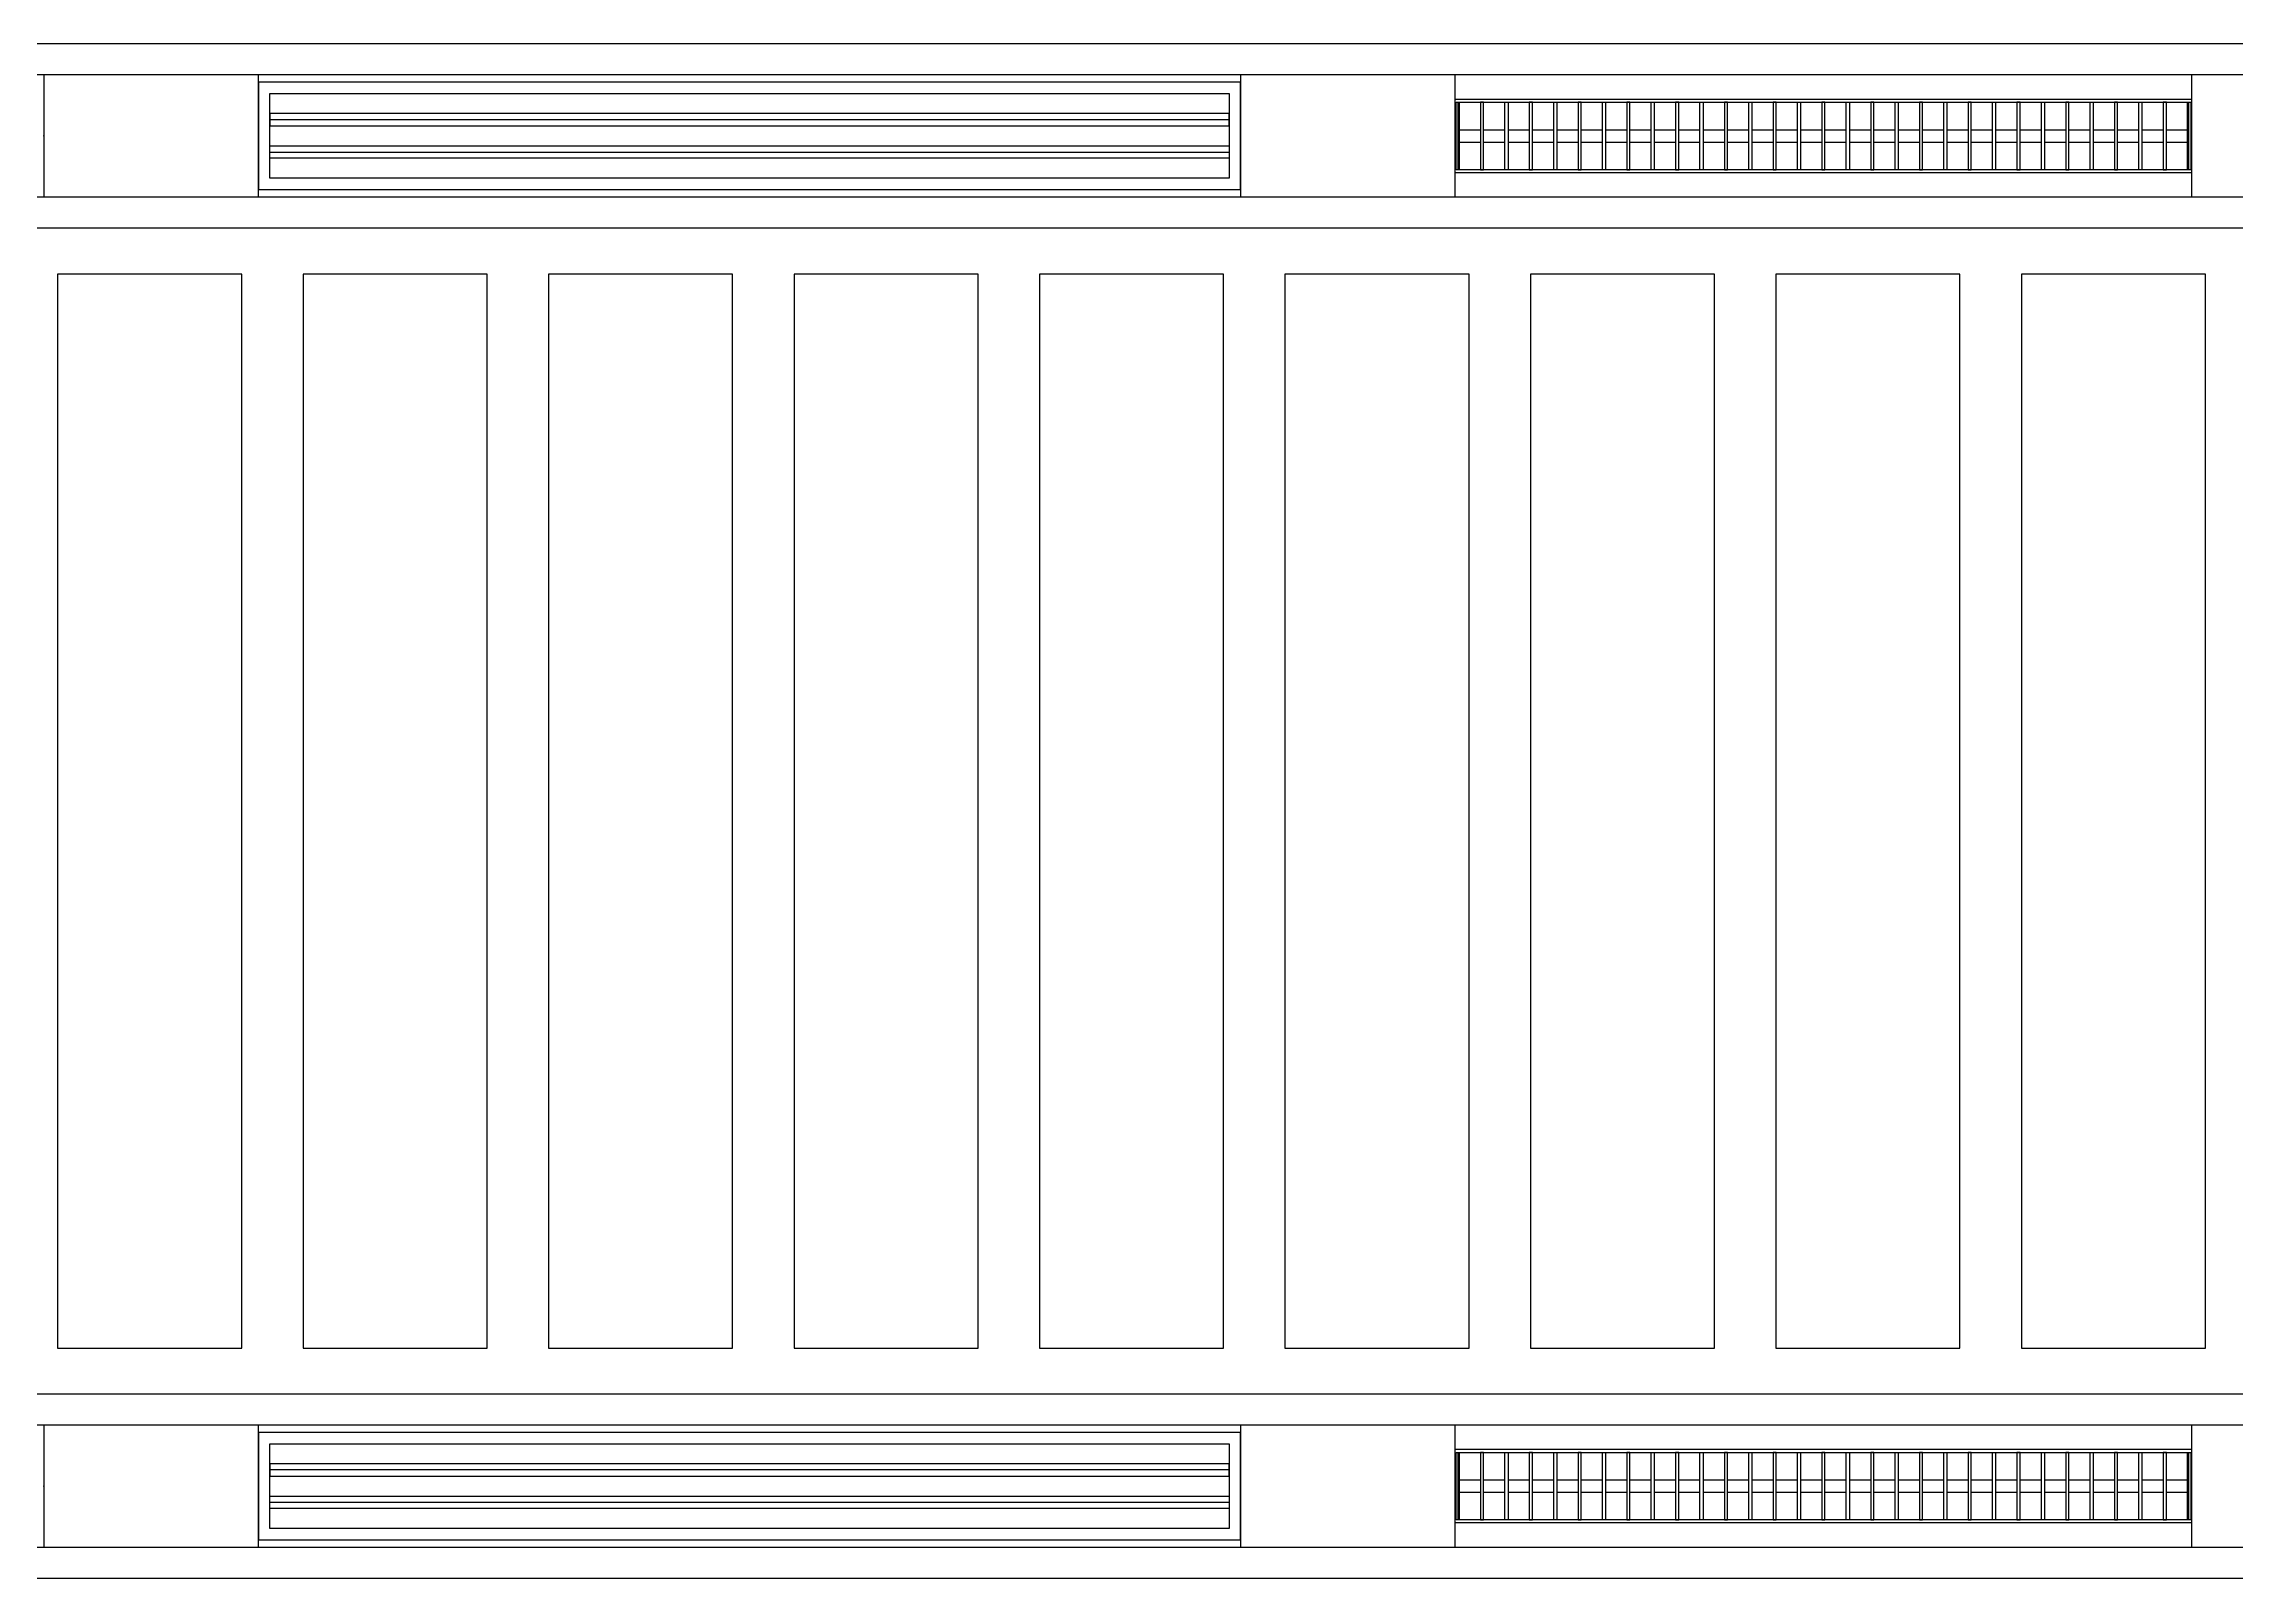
# Model space of a CAD drawing. Header units: millimetres. Extents: x -678720 to -601931, y -306 to 39239.
# Drawn here: x -651146 to -647574, y 5319 to 7819 of the extents above; entities that cross this region are included whole.
import ezdxf
from ezdxf.enums import TextEntityAlignment as Align
from ezdxf.xclip import XClip

# ---------------------------------------------------------------- set-up
doc = ezdxf.new("R2010")
doc.units = ezdxf.units.MM
doc.header["$XCLIPFRAME"] = 0
for name, color, linetype in [('000 - WIPEOUT', 250, 'Continuous'), ('001 - ASCESSORIES', 251, 'Continuous'), ('A04_TUBE SERIES', 2, 'Continuous'), ('A11_ALU.SOLID SHEET', 2, 'Continuous')]:
    doc.layers.add(name, color=color, linetype=linetype)
doc.layers.add('008 - LIGHTING', color=1, linetype='Continuous', lineweight=9)

# ---------------------------------------------------------------- blocks, each defined once
blk = doc.blocks.new('*U475')
blk.add_point((0, 0))
at = {"layer": 'Defpoints', "color": 250}
blk.add_text('AL.SHEET-HAT-TYPE-C', height=7, rotation=270, dxfattribs=at).set_placement((15, 0), align=Align.BOTTOM_CENTER)
blk.add_wipeout([(0, -100), (350, -100), (350, 100), (0, 100)]).dxf.layer = '000 - WIPEOUT'
at = {"layer": 'A11_ALU.SOLID SHEET', "color": 0}
blk.add_lwpolyline([(0, -100), (350, -100), (350, 100), (0, 100)], close=True, dxfattribs=at)
blk = doc.blocks.new('*U476')
at = {"layer": '001 - ASCESSORIES', "color": 0, "linetype": 'ByBlock'}
blk.add_lwpolyline([(800, 87.5), (-800, 87.5), (-800, -87.5), (800, -87.5)], close=True, dxfattribs=at)
at = {"layer": '001 - ASCESSORIES', "linetype": 'ByBlock'}
for points in [[(-781.5, 69), (781.5, 69), (781.5, -69), (-781.5, -69)], [(781.5, 36.3), (-781.5, 36.3), (-781.5, 16.3), (781.5, 16.3)], [(-781.5, -16.3), (781.5, -16.3), (781.5, -36.3), (-781.5, -36.3)]]:
    blk.add_lwpolyline(points, close=True, dxfattribs=at)
for points in [[(781.5, 26.3), (-781.5, 26.3)], [(-781.5, -26.3), (781.5, -26.3)]]:
    blk.add_lwpolyline(points, dxfattribs=at)
blk = doc.blocks.new('*U474')
at = {"color": 1}
blk.add_wipeout([(600, -60), (-600, -60), (-600, 60), (600, 60)], dxfattribs=at).dxf.layer = '000 - WIPEOUT'
at = {"layer": '001 - ASCESSORIES', "color": 0}
blk.add_lwpolyline([(600, -60), (-600, -60), (-600, 60), (600, 60)], close=True, dxfattribs=at)
at = {"layer": '001 - ASCESSORIES'}
for points in [[(-593.5, -55), (-598.5, -55), (-598.5, 55), (-593.5, 55)], [(595, -55), (-595, -55), (-595, 55), (595, 55)], [(-558.8, -55), (-553.8, -55), (-553.8, 55), (-558.8, 55)], [(-514, -55), (-519, -55), (-519, 55), (-514, 55)], [(-479.3, -55), (-474.3, -55), (-474.3, 55), (-479.3, 55)], [(-434.6, -55), (-439.6, -55), (-439.6, 55), (-434.6, 55)], [(-399.8, -55), (-394.8, -55), (-394.8, 55), (-399.8, 55)], [(-355.1, -55), (-360.1, -55), (-360.1, 55), (-355.1, 55)], [(-320.4, -55), (-315.4, -55), (-315.4, 55), (-320.4, 55)], [(-275.6, -55), (-280.6, -55), (-280.6, 55), (-275.6, 55)], [(-240.9, -55), (-235.9, -55), (-235.9, 55), (-240.9, 55)], [(-196.2, -55), (-201.2, -55), (-201.2, 55), (-196.2, 55)], [(-161.4, -55), (-156.4, -55), (-156.4, 55), (-161.4, 55)], [(-116.7, -55), (-121.7, -55), (-121.7, 55), (-116.7, 55)], [(-82, -55), (-77, -55), (-77, 55), (-82, 55)], [(-37.2, -55), (-42.2, -55), (-42.2, 55), (-37.2, 55)], [(-2.5, -55), (2.5, -55), (2.5, 55), (-2.5, 55)], [(42.2, -55), (37.2, -55), (37.2, 55), (42.2, 55)], [(77, -55), (82, -55), (82, 55), (77, 55)], [(121.7, -55), (116.7, -55), (116.7, 55), (121.7, 55)], [(156.4, -55), (161.4, -55), (161.4, 55), (156.4, 55)], [(201.2, -55), (196.2, -55), (196.2, 55), (201.2, 55)], [(235.9, -55), (240.9, -55), (240.9, 55), (235.9, 55)], [(280.6, -55), (275.6, -55), (275.6, 55), (280.6, 55)], [(315.4, -55), (320.4, -55), (320.4, 55), (315.4, 55)], [(360.1, -55), (355.1, -55), (355.1, 55), (360.1, 55)], [(394.8, -55), (399.8, -55), (399.8, 55), (394.8, 55)], [(439.6, -55), (434.6, -55), (434.6, 55), (439.6, 55)], [(474.3, -55), (479.3, -55), (479.3, 55), (474.3, 55)], [(519, -55), (514, -55), (514, 55), (519, 55)], [(553.8, -55), (558.8, -55), (558.8, 55), (553.8, 55)], [(598.5, -55), (593.5, -55), (593.5, 55), (598.5, 55)]]:
    blk.add_lwpolyline(points, close=True, dxfattribs=at)
for points in [[(-593.5, 10), (-558.8, 10)], [(-553.8, 10), (-519, 10)], [(-514, 10), (-479.3, 10)], [(-474.3, 10), (-439.6, 10)], [(-434.6, 10), (-399.8, 10)], [(-394.8, 10), (-360.1, 10)], [(-355.1, 10), (-320.4, 10)], [(-315.4, 10), (-280.6, 10)], [(-275.6, 10), (-240.9, 10)], [(-235.9, 10), (-201.2, 10)], [(-196.2, 10), (-161.4, 10)], [(-156.4, 10), (-121.7, 10)], [(-116.7, 10), (-82, 10)], [(-77, 10), (-42.2, 10)], [(-37.2, 10), (-2.5, 10)], [(2.5, 10), (37.2, 10)], [(42.2, 10), (77, 10)], [(82, 10), (116.7, 10)], [(121.7, 10), (156.4, 10)], [(161.4, 10), (196.2, 10)], [(201.2, 10), (235.9, 10)], [(240.9, 10), (275.6, 10)], [(280.6, 10), (315.4, 10)], [(320.4, 10), (355.1, 10)], [(360.1, 10), (394.8, 10)], [(399.8, 10), (434.6, 10)], [(439.6, 10), (474.3, 10)], [(479.3, 10), (514, 10)], [(519, 10), (553.8, 10)], [(558.8, 10), (593.5, 10)], [(-593.5, -10), (-558.8, -10)], [(-553.8, -10), (-519, -10)], [(-514, -10), (-479.3, -10)], [(-474.3, -10), (-439.6, -10)], [(-434.6, -10), (-399.8, -10)], [(-394.8, -10), (-360.1, -10)], [(-355.1, -10), (-320.4, -10)], [(-315.4, -10), (-280.6, -10)], [(-275.6, -10), (-240.9, -10)], [(-235.9, -10), (-201.2, -10)], [(-196.2, -10), (-161.4, -10)], [(-156.4, -10), (-121.7, -10)], [(-116.7, -10), (-82, -10)], [(-77, -10), (-42.2, -10)], [(-37.2, -10), (-2.5, -10)], [(2.5, -10), (37.2, -10)], [(42.2, -10), (77, -10)], [(82, -10), (116.7, -10)], [(121.7, -10), (156.4, -10)], [(161.4, -10), (196.2, -10)], [(201.2, -10), (235.9, -10)], [(240.9, -10), (275.6, -10)], [(280.6, -10), (315.4, -10)], [(320.4, -10), (355.1, -10)], [(360.1, -10), (394.8, -10)], [(399.8, -10), (434.6, -10)], [(439.6, -10), (474.3, -10)], [(479.3, -10), (514, -10)], [(519, -10), (553.8, -10)], [(558.8, -10), (593.5, -10)]]:
    blk.add_lwpolyline(points, dxfattribs=at)
blk = doc.blocks.new('*U488')
blk.add_wipeout([(-25, 0), (25, 0), (25, 81755), (-25, 81755)]).dxf.layer = '000 - WIPEOUT'
at = {"layer": 'A04_TUBE SERIES', "color": 0}
blk.add_lwpolyline([(-25, 0), (25, 0), (25, 81755), (-25, 81755)], close=True, dxfattribs=at)
at = {"layer": 'Defpoints', "color": 250, "flags": 1}
blk.add_attdef('EXTR.OVL-LENGTH_', (-33.1, -9), '', height=5, dxfattribs=at)
blk = doc.blocks.new('*U489')
blk.add_wipeout([(-25, 0), (25, 0), (25, 81755), (-25, 81755)]).dxf.layer = '000 - WIPEOUT'
at = {"layer": 'A04_TUBE SERIES', "color": 0}
blk.add_lwpolyline([(-25, 0), (25, 0), (25, 81755), (-25, 81755)], close=True, dxfattribs=at)
at = {"layer": 'Defpoints', "color": 250, "flags": 1}
blk.add_attdef('EXTR.OVL-LENGTH_', (-33.1, -9), '', height=5, dxfattribs=at)
blk = doc.blocks.new('*U492')
blk.add_wipeout([(-25, 0), (25, 0), (25, 81755), (-25, 81755)]).dxf.layer = '000 - WIPEOUT'
at = {"layer": 'A04_TUBE SERIES', "color": 0}
blk.add_lwpolyline([(-25, 0), (25, 0), (25, 81755), (-25, 81755)], close=True, dxfattribs=at)
at = {"layer": 'Defpoints', "color": 250, "flags": 1}
blk.add_attdef('EXTR.OVL-LENGTH_', (-33.1, -9), '', height=5, dxfattribs=at)
blk = doc.blocks.new('*U604')
at = {"color": 3}
for points in [[(-875, -31250), (875, -31250), (875, -31550), (-875, -31550)], [(-875, -31650), (875, -31650), (875, -31950), (-875, -31950)], [(-875, -32050), (875, -32050), (875, -32350), (-875, -32350)], [(-875, -32450), (875, -32450), (875, -32750), (-875, -32750)], [(-875, -32850), (875, -32850), (875, -33150), (-875, -33150)], [(-875, -33250), (875, -33250), (875, -33550), (-875, -33550)], [(-875, -33650), (875, -33650), (875, -33950), (-875, -33950)], [(-875, -34050), (875, -34050), (875, -34350), (-875, -34350)], [(-875, -34450), (875, -34450), (875, -34750), (-875, -34750)]]:
    blk.add_wipeout(points, dxfattribs=at).dxf.layer = '000 - WIPEOUT'
at = {"layer": 'A11_ALU.SOLID SHEET', "color": 0, "linetype": 'ByBlock'}
for points in [[(-875, -31550), (875, -31550), (875, -31250), (-875, -31250)], [(-875, -31950), (875, -31950), (875, -31650), (-875, -31650)], [(-875, -32350), (875, -32350), (875, -32050), (-875, -32050)], [(-875, -32750), (875, -32750), (875, -32450), (-875, -32450)], [(-875, -33150), (875, -33150), (875, -32850), (-875, -32850)], [(-875, -33550), (875, -33550), (875, -33250), (-875, -33250)], [(-875, -33950), (875, -33950), (875, -33650), (-875, -33650)], [(-875, -34350), (875, -34350), (875, -34050), (-875, -34050)], [(-875, -34750), (875, -34750), (875, -34450), (-875, -34450)]]:
    blk.add_lwpolyline(points, close=True, dxfattribs=at)
blk = doc.blocks.new('*U743')
at = {"layer": 'A11_ALU.SOLID SHEET', "color": 1}
for p in [(93536, 4090), (95486, 4090), (97036, 4090), (93536, 1890), (95486, 1890), (97036, 1890)]:
    blk.add_blockref('*U475', p, dxfattribs=at)
at = {"layer": 'A11_ALU.SOLID SHEET', "color": 0, "linetype": 'ByBlock', "rotation": 90}
blk.add_blockref('*U604', (62308.5, 2990), dxfattribs=at)
at = {"layer": '008 - LIGHTING'}
for name, p in [('*U476', (94686, 4090)), ('*U474', (96436, 4090)), ('*U476', (94686, 1890)), ('*U474', (96436, 1890))]:
    blk.add_blockref(name, p, dxfattribs=at)
at = {"layer": 'A04_TUBE SERIES', "color": 0, "linetype": 'ByBlock', "rotation": 270}
for name, p in [('*U488', (21303.5, 4215)), ('*U489', (21303.5, 3965)), ('*U492', (21303.5, 2015)), ('*U489', (21303.5, 1765))]:
    blk.add_blockref(name, p, dxfattribs=at)

msp = doc.modelspace()

# ---------------------------------------------------------------- block references
at = {"layer": 'A11_ALU.SOLID SHEET'}
ref = msp.add_blockref('*U743', (-744682.4, 3579), dxfattribs=at)
XClip(ref).set_block_clipping_path([(69798.6834257276, -3885.5002684942), (120965.0023936313, 33679.9972602262)])

doc.saveas('drawing.dxf')
